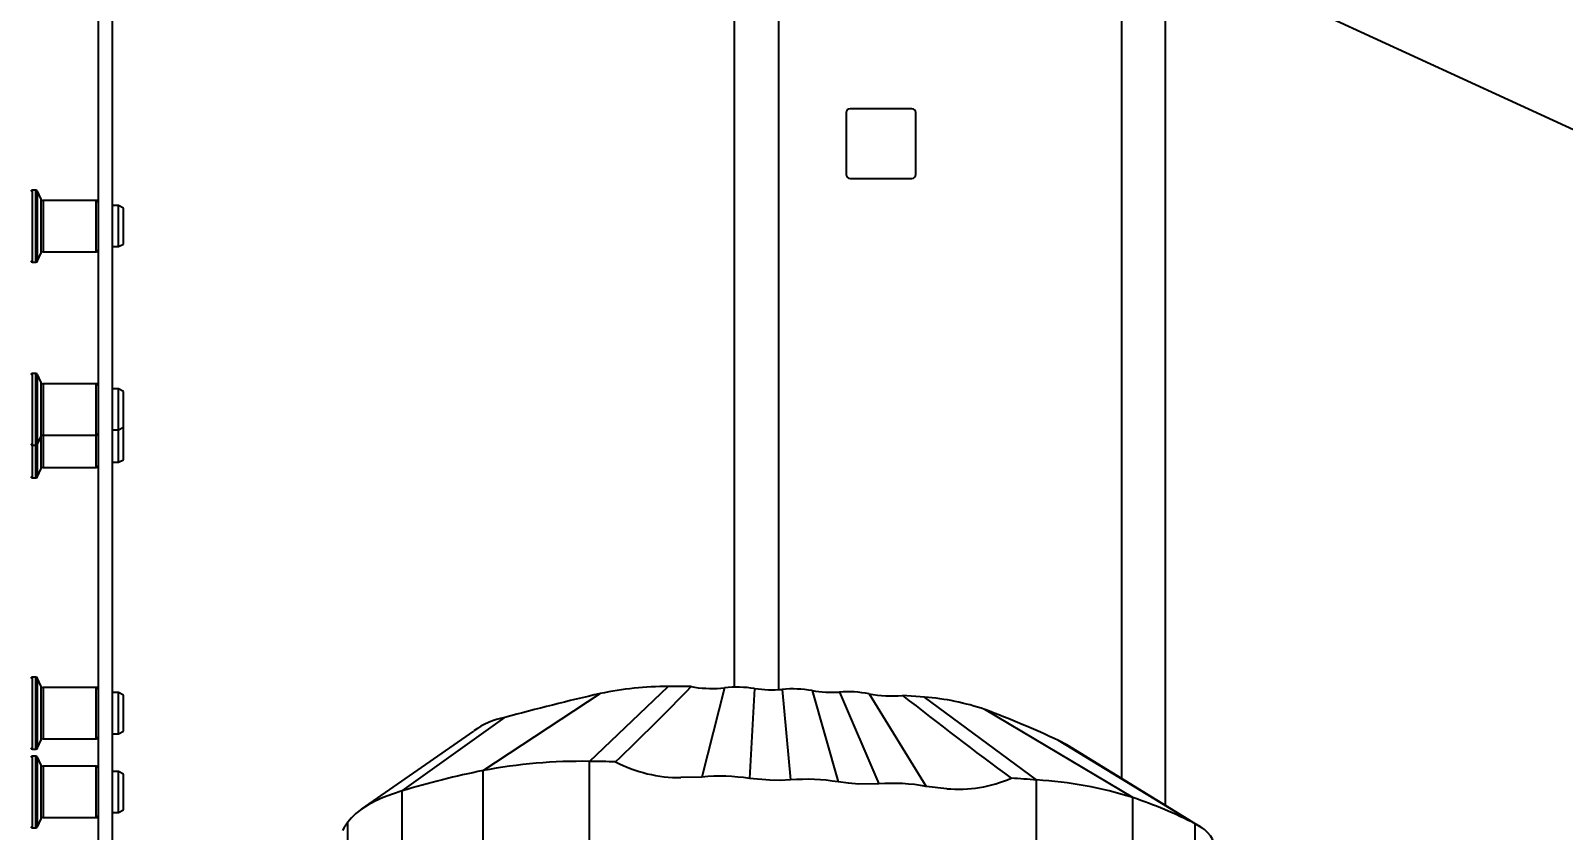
# Model space of a CAD drawing. Header units: feet. Extents: x -17 to 453, y -41 to 31.
# Drawn here: x 50.2 to 50.766, y -6.027 to -5.732 of the extents above; entities that cross this region are included whole.
import ezdxf
from ezdxf import colors
from ezdxf.entities.mleader import LeaderData, LeaderLine
from ezdxf.enums import TextEntityAlignment as Align
from ezdxf.math import Vec2, Vec3

# ---------------------------------------------------------------- set-up
doc = ezdxf.new("R2018")
doc.units = ezdxf.units.FT
doc.header["$MEASUREMENT"] = 0
doc.layers.add('G-ANNO-TEXT', color=1, linetype='Continuous')
doc.styles.add('NEI-A', font='arial.ttf')
doc.styles.get("Standard").update_dxf_attribs({"font": 'arial.ttf'})

# ---------------------------------------------------------------- blocks, each defined once
blk = doc.blocks.new('DETAIL_TITLE')
at = {"style": 'NEI-A', "flags": 8}
blk.add_attdef('#', text='', height=0.2, dxfattribs=at).set_placement((0.5922, -0.5109), align=Align.MIDDLE_CENTER)
at = {"lineweight": 30, "style": '', "flags": 104}
blk.add_attdef('DETAIL_TITLE', text='', height=0.2, dxfattribs=at).set_placement((0.909896588761212, -0.5251383791434918), align=Align.BOTTOM_LEFT)
at = {"style": 'NEI-A'}
for tag, p in [('SCALE:', (0.9386493124493107, -0.7379200523425924)), ('1"_=_', (1.547398728572484, -0.7379200523425924))]:
    blk.add_attdef(tag, text='', height=0.1, dxfattribs=at).set_placement(p, align=Align.BOTTOM_LEFT)

msp = doc.modelspace()

# ---------------------------------------------------------------- linework, layer by layer
for p, q in [((50.4599405983282, -5.974528034272868), (50.4599405983282, -5.420621224030642)), ((50.60309972655814, -5.420621224030642), (50.60309972655814, -6.008230833927433)), ((50.47619774137858, -5.425338778460928), (50.47619774137858, -5.975359187461862)), ((50.61935684085834, -6.018197667215157), (50.61935684085834, -5.42332210461138)), ((50.22471194939352, -5.453516721641533), (50.22471194939352, -6.688860277131463)), ((50.2299271276682, -5.453516721641533), (50.2299271276682, -6.687413812693546)), ((50.50125334653562, -5.762097982431385), (50.50125334653562, -5.784963233930693)), ((50.52556367815193, -5.760652929627069), (50.50269842234007, -5.760652929627069)), ((50.52700873095623, -5.784963233930693), (50.52700873095623, -5.762097982431385)), ((50.20161308115836, -5.790768986803576), (50.20040010551802, -5.790768986803576)), ((50.20040010551802, -5.817318985815559), (50.20040010551802, -5.790768986803576)), ((50.20161308115836, -5.817318985815559), (50.20161308115836, -5.790768986803576)), ((50.20365281408588, -5.794136214506688), (50.20228102247793, -5.791194454895839)), ((50.20228102247793, -5.816893404160107), (50.20228102247793, -5.791194454895839)), ((50.20365281408588, -5.813951644549258), (50.20365281408588, -5.794136214506688)), ((50.22398941149129, -5.794561794724634), (50.20432074965545, -5.794561794724634)), ((50.20432074965545, -5.794561794724634), (50.20432074965545, -5.813526064331311)), ((50.22398941149129, -5.813526064331311), (50.22398941149129, -5.794561794724634)), ((50.23216567380704, -5.796458199403917), (50.2299271276682, -5.796458199403917)), ((50.23404427350285, -5.797421265584116), (50.23216567380704, -5.796458199403917)), ((50.23216567380704, -5.811629659652029), (50.23216567380704, -5.796458199403917)), ((50.23404427350285, -5.810666593471824), (50.23404427350285, -5.797421265584116)), ((50.20228102247793, -5.816893404160107), (50.20365281408588, -5.813951644549258)), ((50.20432074965545, -5.813526064331311), (50.22398941149129, -5.813526064331311)), ((50.2299271276682, -5.811629659652029), (50.23216567380704, -5.811629659652029)), ((50.23216567380704, -5.811629659652029), (50.23404427350285, -5.810666593471824)), ((50.20040010551802, -5.817318985815559), (50.20161308115836, -5.817318985815559)), ((50.20161308115836, -5.858517765453604), (50.20040010551802, -5.858517765453604)), ((50.20040010551802, -5.897039174966656), (50.20040010551802, -5.858517765453604)), ((50.20161308115836, -5.897039174966656), (50.20161308115836, -5.858517765453604)), ((50.20365281408588, -5.861885105282395), (50.20228102247793, -5.858943232108361)), ((50.20228102247793, -5.896613594748715), (50.20228102247793, -5.858943232108361)), ((50.20365281408588, -5.893671833700354), (50.20365281408588, -5.861885105282395)), ((50.22398941149129, -5.862310573374659), (50.20432074965545, -5.862310573374659)), ((50.20432074965545, -5.862310573374659), (50.20432074965545, -5.893246253482411)), ((50.22398941149129, -5.893246253482411), (50.22398941149129, -5.862310573374659)), ((50.23216567380704, -5.864206978053945), (50.2299271276682, -5.864206978053945)), ((50.23404427350285, -5.865170044234144), (50.23216567380704, -5.864206978053945)), ((50.23216567380704, -5.891349850240639), (50.23216567380704, -5.864206978053945)), ((50.23404427350285, -5.890386784060434), (50.23404427350285, -5.865170044234144)), ((50.20228102247793, -5.884642182810127), (50.20365281408588, -5.881700421761773)), ((50.20432074965545, -5.88127484154383), (50.22398941149129, -5.88127484154383)), ((50.2299271276682, -5.879378436864545), (50.23216567380704, -5.879378436864545)), ((50.23216567380704, -5.879378436864545), (50.23404427350285, -5.878415484247535)), ((50.20040010551802, -5.885067763028076), (50.20161308115836, -5.885067763028076)), ((50.20432074965545, -5.893246253482411), (50.22398941149129, -5.893246253482411)), ((50.2299271276682, -5.891349850240639), (50.23216567380704, -5.891349850240639)), ((50.23216567380704, -5.891349850240639), (50.23404427350285, -5.890386784060434)), ((50.20040010551802, -5.897039174966656), (50.20161308115836, -5.897039174966656)), ((50.20228102247793, -5.896613594748715), (50.20365281408588, -5.893671833700354)), ((50.20161308115836, -5.970798752738862), (50.20040010551802, -5.970798752738862)), ((50.20040010551802, -5.99734875175084), (50.20040010551802, -5.970798752738862)), ((50.20161308115836, -5.99734875175084), (50.20161308115836, -5.970798752738862)), ((50.20365281408588, -5.974166094005165), (50.20228102247793, -5.971224220831125)), ((50.20228102247793, -5.996923170095386), (50.20228102247793, -5.971224220831125)), ((50.20365281408588, -5.993981409047031), (50.20365281408588, -5.974166094005165)), ((50.22398941149129, -5.974591560659915), (50.20432074965545, -5.974591560659915)), ((50.20432074965545, -5.974591560659915), (50.20432074965545, -5.993555830266596)), ((50.22398941149129, -5.993555830266596), (50.22398941149129, -5.974591560659915)), ((50.23216567380704, -5.976487965339201), (50.2299271276682, -5.976487965339201)), ((50.23404427350285, -5.977451031519402), (50.23216567380704, -5.976487965339201)), ((50.23216567380704, -5.991659424149804), (50.23216567380704, -5.976487965339201)), ((50.23404427350285, -5.990696471532793), (50.23404427350285, -5.977451031519402)), ((50.20228102247793, -5.996923170095386), (50.20365281408588, -5.993981409047031)), ((50.20432074965545, -5.993555830266596), (50.22398941149129, -5.993555830266596)), ((50.2299271276682, -5.991659424149804), (50.23216567380704, -5.991659424149804)), ((50.23216567380704, -5.991659424149804), (50.23404427350285, -5.990696471532793)), ((50.20040010551802, -5.99734875175084), (50.20161308115836, -5.99734875175084)), ((50.20161308115836, -5.999924840758753), (50.20040010551802, -5.999924840758753)), ((50.20040010551802, -6.026474838333225), (50.20040010551802, -5.999924840758753)), ((50.20161308115836, -6.026474838333225), (50.20161308115836, -5.999924840758753)), ((50.20365281408588, -6.003292180587549), (50.20228102247793, -6.000350307413511)), ((50.20228102247793, -6.026049258115284), (50.20228102247793, -6.000350307413511)), ((50.20365281408588, -6.023107497066928), (50.20365281408588, -6.003292180587549)), ((50.22398941149129, -6.003717648679812), (50.20432074965545, -6.003717648679812)), ((50.20432074965545, -6.003717648679812), (50.20432074965545, -6.022681916848979)), ((50.22398941149129, -6.022681916848979), (50.22398941149129, -6.003717648679812)), ((50.23216567380704, -6.005614053359094), (50.2299271276682, -6.005614053359094)), ((50.23404427350285, -6.006577119539294), (50.23216567380704, -6.005614053359094)), ((50.23216567380704, -6.0207855121697), (50.23216567380704, -6.005614053359094)), ((50.23404427350285, -6.01982255955269), (50.23404427350285, -6.006577119539294)), ((50.20228102247793, -6.026049258115284), (50.20365281408588, -6.023107497066928)), ((50.20432074965545, -6.022681916848979), (50.22398941149129, -6.022681916848979)), ((50.2299271276682, -6.0207855121697), (50.23216567380704, -6.0207855121697)), ((50.23216567380704, -6.0207855121697), (50.23404427350285, -6.01982255955269)), ((50.20040010551802, -6.026474838333225), (50.20161308115836, -6.026474838333225))]:
    msp.add_line(p, q)
for centre, radius, start, end in [((50.50269842234007, -5.762098028431664), 0.001445078615467231, 90, 180), ((50.52556366665185, -5.762098028431664), 0.001445078615467231, 0, 90), ((50.20040010551802, -5.791505924231041), 0.0007369900938882879, 90, 155.0000000507877), ((50.20161308115836, -5.791505924231041), 0.0007369900938882879, 24.99999994921245, 90), ((50.20432074965545, -5.793824801234331), 0.0007369900938881337, 204.9999999492123, 270), ((50.22398941149129, -5.795284331189352), 0.0007225393077329989, 0, 90), ((50.20432074965545, -5.814263067884172), 0.0007369900938872089, 90, 155.0000000507877), ((50.22398941149129, -5.812803537929151), 0.0007225393077343863, 270, 0), ((50.20040010551802, -5.816581944887467), 0.0007369900938882879, 204.9999999492123, 270), ((50.20161308115836, -5.816581944887467), 0.0007369900938882879, 270, 335.0000000507874), ((50.20040010551802, -5.8592547244437), 0.0007369900938881337, 90, 155.0000000507877), ((50.20161308115836, -5.8592547244437), 0.0007369900938881337, 24.99999994921245, 90), ((50.20432074965545, -5.86157360144699), 0.0007369900938872089, 204.9999999492123, 270), ((50.22398941149129, -5.863033129964503), 0.0007225393077343863, 0, 90), ((50.20432074965545, -5.88201186809683), 0.0007369900938881337, 90, 155.0000000507877), ((50.22398941149129, -5.880552339579323), 0.0007225393077329989, 270, 0), ((50.20040010551802, -5.884330745100126), 0.0007369900938881337, 204.9999999492123, 270), ((50.20161308115836, -5.884330745100126), 0.0007369900938881337, 270, 335.0000000507874), ((50.20432074965545, -5.893983261347801), 0.0007369900938882879, 90, 155.0000000507877), ((50.22398941149129, -5.89252373139278), 0.0007225393077329989, 270, 0), ((50.20040010551802, -5.896302138351095), 0.0007369900938881337, 204.9999999492123, 270), ((50.20161308115836, -5.896302138351095), 0.0007369900938881337, 270, 335.0000000507874), ((50.20040010551802, -5.971535714603968), 0.0007369900938881337, 90, 155.0000000507877), ((50.20161308115836, -5.971535714603968), 0.0007369900938881337, 24.99999994921245, 90), ((50.20432074965545, -5.973854591607266), 0.0007369900938872089, 204.9999999492123, 270), ((50.22398941149129, -5.975314121562285), 0.0007225393077343863, 0, 90), ((50.20432074965545, -5.994292858257106), 0.0007369900938881337, 90, 155.0000000507877), ((50.22398941149129, -5.992833328302085), 0.0007225393077329989, 270, 0), ((50.20040010551802, -5.996611735260396), 0.0007369900938881337, 204.9999999492123, 270), ((50.20040010551802, -6.000661804061375), 0.0007369900938872089, 90, 155.0000000507877), ((50.20161308115836, -5.996611735260396), 0.0007369900938881337, 270, 335.0000000507874), ((50.20161308115836, -6.000661804061375), 0.0007369900938872089, 24.99999994921245, 90), ((50.20432074965545, -6.002980682502175), 0.0007369900938881337, 204.9999999492123, 270), ((50.22398941149129, -6.004440211019689), 0.0007225393077329989, 0, 90), ((50.20432074965545, -6.023418949152019), 0.0007369900938881337, 90, 155.0000000507877), ((50.22398941149129, -6.021959420634504), 0.0007225393077343863, 270, 0), ((50.20040010551802, -6.025737826155313), 0.0007369900938881337, 204.9999999492123, 270), ((50.20161308115836, -6.025737826155313), 0.0007369900938881337, 270, 335.0000000507874)]:
    msp.add_arc(centre, radius, start, end)

# ---------------------------------------------------------------- block references
at = {"layer": 'G-ANNO-TEXT'}
ref = msp.add_blockref('DETAIL_TITLE', (45.86471751914697, 2.973758176186102), dxfattribs=at)
lines = msp.add_mtext('{\\LMOTOR SUPPORT POST/END OF TRACKER GROUNDING (ABOVE GROUND)}', dxfattribs={"layer": '0', "insert": (46.77461410790819, 2.748619797042611), "char_height": 7.652886766712142, "attachment_point": 1})
ref.add_attrib('DETAIL_TITLE', '', (46.77461410790819, 2.748619797042611)).embed_mtext(lines)

# ---------------------------------------------------------------- next in the draw order: leaders
ml = msp.add_multileader_mtext('Standard', dxfattribs=at)
ml.set_content('MOTOR PIERS TO BE BONDED TO GEAR RACK', color=256, style='NEI-A')
ml.set_leader_properties()
ml.build(insert=Vec2(0, 0))
ml.multileader.update_dxf_attribs({"dogleg_length": 0.2077561439778138, "arrow_head_size": 0.1731301199815115})
ctx = ml.context
ctx.base_point, ctx.char_height, ctx.arrow_head_size, ctx.landing_gap_size, ctx.plane_origin = Vec3(51.29004620138861, -5.911923734896476), 0.1, 0.1731301199815115, 0.06925204799260462, Vec3(49.42105352023972, -4.232856408061336)
ctx.text_align_type = 2
notes = []
notes.append((ctx, [(1, (1, 1, 0), (51.0822900574108, -5.911923734896476), (1, 0), 0.2077561439778138, [(0, [(50.2776898710671, -5.541865132738257)], 0, [])])]))
ctx.mtext.insert, ctx.mtext.width, ctx.mtext.alignment, ctx.mtext.line_spacing_style, ctx.mtext.flow_direction = Vec3(53.04094899972228, -5.86107107459634), 1.692882673942701, 3, 2, 5
ctx.mtext.has_bg_fill, ctx.mtext.bg_color, ctx.mtext.bg_scale_factor, ctx.mtext.bg_transparency, ctx.mtext.use_window_bg_color = 1, -1073741824, 1.5, 0, 1
for ctx, leaders in notes:
    for number, flags, end, landing, length, lines in leaders:
        leader = LeaderData()
        leader.index, (leader.has_last_leader_line, leader.has_dogleg_vector, leader.attachment_direction) = number, flags
        leader.last_leader_point, leader.dogleg_vector, leader.dogleg_length = Vec3(end), Vec3(landing), length
        for number, points, colour, breaks in lines:
            line = LeaderLine()
            line.index, line.vertices, line.color, line.breaks = number, Vec3.list(points), colors.encode_raw_color(colour), breaks
            leader.lines.append(line)
        ctx.leaders.append(leader)

# ---------------------------------------------------------------- next in the draw order: linework, layer by layer
for p, q in [((50.50269842234007, -5.786408398860694), (50.52556367815193, -5.786408398860694)), ((50.36699064950925, -6.005310664260627), (50.41034546515844, -5.976845723893927)), ((50.40640298238795, -6.001906699583687), (50.43548311756537, -5.974247140748959)), ((50.44390472812596, -5.974257878939385), (50.43548311756537, -5.974247140748959)), ((50.44390472812596, -5.974257878939385), (50.44519904376189, -5.974475698891501)), ((50.45628735957001, -5.974712623335019), (50.44792250185517, -6.007681367767182)), ((50.46739935977242, -5.974953163113062), (50.46556910637119, -6.008206984219623)), ((50.4776059134582, -5.975274976761286), (50.48071677441184, -6.008746392131089)), ((50.48865277726375, -5.97573299723938), (50.49829451650827, -6.009475247884312)), ((50.49878071072052, -5.976254433416353), (50.51337481138843, -6.010189295859812)), ((50.50972199813283, -5.976928241209182), (50.53086477920009, -6.011120486720804)), ((50.52210667083931, -5.977536147850492), (50.52205846254558, -5.977497828179523)), ((50.53021844076213, -5.978175252744387), (50.52205922730025, -5.977498393120461)), ((50.57168621566409, -6.008759956463733), (50.53021844076213, -5.978175252744387)), ((50.60719315924832, -6.015270488255647), (50.55253383222379, -5.982741453315015)), ((50.33709239934727, -6.012812407216723), (50.37505612014998, -5.985700169779175)), ((50.36348382389311, -5.990683246452218), (50.32195186135005, -6.019612877337652)), ((50.63031531512537, -6.024970669418732), (50.57982525800308, -5.994190752010001)), ((50.63275604399608, -6.026412329702376), (50.58287680734535, -5.995832713326527)), ((50.36699064950925, -6.03759565477686), (50.36699064950925, -6.005310664260627)), ((50.40640298238795, -6.034348470555143), (50.40640298238795, -6.001906699583687)), ((50.44792250185517, -6.007681367767182), (50.44018600796882, -6.007911057229117)), ((50.47305279421727, -6.008896164731114), (50.46552932187879, -6.008201107683819)), ((50.51337481138843, -6.010189295859812), (50.50588519525623, -6.010257229648712)), ((50.53843629883133, -6.011983628792196), (50.53086477920009, -6.011120486720804)), ((50.57168621566409, -6.041180815995279), (50.57168621566409, -6.008759956463733)), ((50.33709239934727, -6.044916089065792), (50.33709239934727, -6.012812407216723)), ((50.60719315924832, -6.047320929092834), (50.60719315924832, -6.015270488255647)), ((50.31702579483687, -6.05441382299542), (50.31702579483687, -6.024332355154657)), ((50.63031531512537, -6.056627970298123), (50.63031531512537, -6.024970669418732))]:
    msp.add_line(p, q)
at = {"flags": 128}
for points in [[(50.58287335732434, -5.995830903503), (50.58287070080814, -5.995828869428108), (50.57982525800308, -5.994190752010001)], [(50.48071677441184, -6.008746392131089), (50.47689969415539, -6.008929171369711), (50.47305279421727, -6.008896164731114)], [(50.50588519525623, -6.010257229648712), (50.50209097138904, -6.009973170730518), (50.49829451650827, -6.009475247884312)], [(50.33709239934727, -6.012812407216723), (50.33346837076704, -6.014010363765545), (50.33013024542875, -6.015292868829503), (50.32709667644603, -6.016652579613854), (50.32438461492217, -6.018082031135616), (50.32200920644945, -6.01957320209592), (50.31998372785875, -6.021117838319469), (50.31831949521904, -6.022707123565057), (50.31702579483687, -6.024332355154657)], [(50.63710399623698, -6.032641515155126), (50.63703679557754, -6.031847888132271), (50.63667434786924, -6.030638629889586), (50.63600028276234, -6.02944361448368), (50.63501935553582, -6.028271093214821), (50.6337385467322, -6.027129429508973), (50.63216681490606, -6.026026763978232), (50.63031531512537, -6.024970669418732)]]:
    msp.add_lwpolyline(points, dxfattribs=at)
for centre, radius, start, end in [((50.50269842234007, -5.784963268430904), 0.001445078615468618, 180, 270), ((50.52556366665185, -5.784963268430904), 0.001445078615468618, 270, 0), ((50.57804999218686, -6.719981191742797), 0.7618235582115768, 102.7170008061324, 105.4535970578501), ((50.43487762737628, -6.091274957330368), 0.1170293825823054, 89.70355928950228, 102.100317281793), ((49.80962042785289, -5.365392547224721), 0.8792232677873483, 313.6054424571954, 316.1713764791774), ((50.45172018724345, -5.928869783339467), 0.0460697843577714, 261.8624883990684, 275.6894138302608), ((50.4608612364374, -6.020194874321101), 0.04571165701786618, 81.77916328692085, 95.74258464070546), ((50.47394533190526, -5.929359449135369), 0.04606126781346798, 261.8274350732252, 274.555500054777), ((50.48128752863929, -6.019931596029519), 0.04480807696152166, 80.54173765609218, 94.71575899247422), ((50.4960313487194, -5.931035960974901), 0.04530195738374027, 260.6236337854597, 273.47661288732), ((50.50159930889348, -6.019652004888544), 0.04348903782822759, 79.23787027378634, 93.71895066430831), ((50.51792503836174, -5.93319205017387), 0.04449882620056759, 259.3746984186173, 275.3279650029031), ((51.62277672092491, -4.572859610847901), 1.784542163150453, 231.9186220600323, 233.5395665342438), ((50.52400987493502, -6.065328671746649), 0.08737427987659085, 70.94612197277445, 85.92529100450179), ((50.41084988698174, -6.358721818749425), 0.4017904608069937, 65.13030766488095, 69.35165054181611), ((50.38005053157958, -6.013009613293244), 0.02776238192153913, 100.3638480141984, 126.355022636289), ((50.42946230763221, -6.317622566467771), 0.3184987160844889, 101.3115688846949, 106.858948447414), ((50.40296005691114, -6.191910295161824), 0.1900347861498283, 88.96189468247441, 100.9106514021629), ((50.369943309749, -8.895686993168642), 2.894009969083934, 89.08792119691495, 89.27815007766984), ((50.43992248961327, -5.95625733676694), 0.05165439162293445, 242.4240840526012, 270.2923013479374), ((50.45454304044235, -6.081888702204948), 0.07450208106734944, 81.52008348150125, 95.09824664137955), ((50.48646682669535, -6.08239765074333), 0.07387537440036403, 80.78711092653462, 94.4641042752719), ((50.51825299735991, -6.083282615635182), 0.07325592298313184, 80.08653400838351, 93.8182073135852), ((50.54280046042099, -5.963534292165962), 0.0486454949072278, 264.8528615969574, 293.6072201476431), ((50.37887817993675, -8.725149143565043), 2.723223301431568, 85.93998132171599, 86.1383325943684), ((50.56365381347483, -6.152645444931686), 0.1441095196791378, 72.41461220526433, 86.80477964191196), ((50.55263128381753, -6.177736727618603), 0.1713834214789355, 63.0459225113926, 71.43613899004085), ((50.44974318144808, -6.113820670757816), 0.1600689358072686, 146.0091077638671, 147.316494591296)]:
    msp.add_arc(centre, radius, start, end)

doc.saveas('drawing.dxf')
